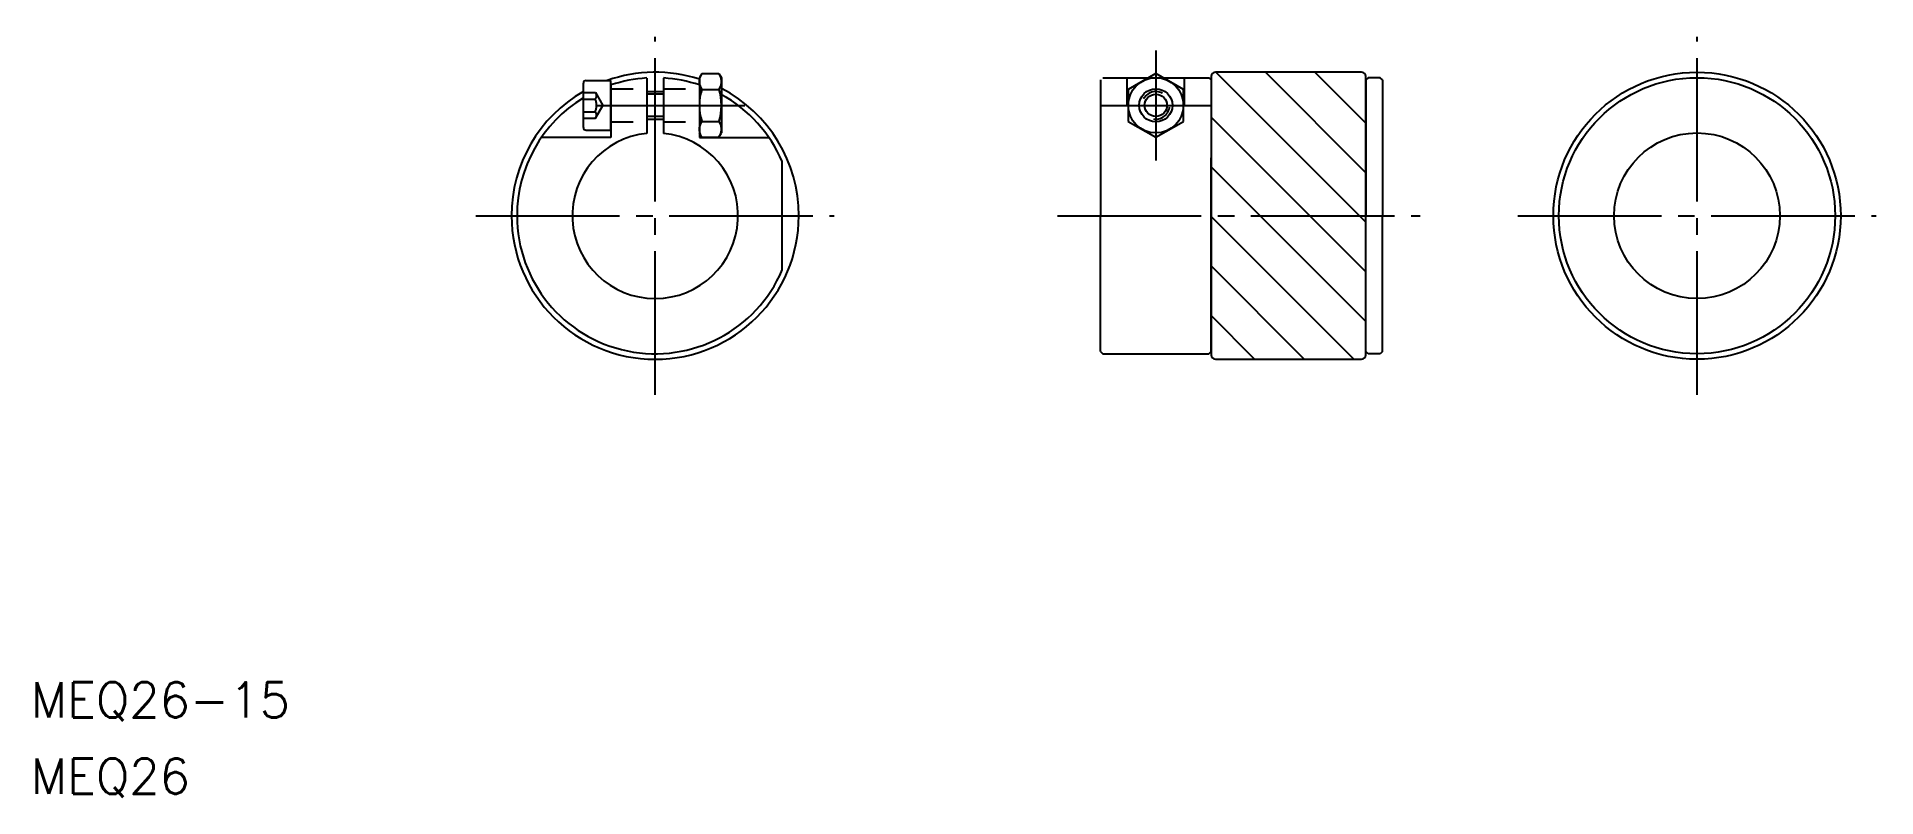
# Model space of a CAD drawing. Extents: x 67 to 233, y 119 to 188.
import ezdxf

# ---------------------------------------------------------------- set-up
doc = ezdxf.new("R2010")
doc.units = 0
doc.linetypes.add('CENTER', pattern=[17.5, 13, -1.5, 1.5, -1.5])
doc.linetypes.add('DASHED', pattern=[3.5, 2, -1.5])
doc.layers.get('0').update_dxf_attribs({"linetype": 'CONTINUOUS'})
doc.layers.add('CENTER', color=1, linetype='CENTER')
doc.layers.add('中心', color=1, linetype='CENTER')
doc.styles.get("Standard").update_dxf_attribs({"font": 'txt.shx', "bigfont": '@extfont2.shx'})

# ---------------------------------------------------------------- blocks, each defined once
blk = doc.blocks.new('*X26')
at = {"color": 0, "linetype": 'CONTINUOUS'}
for p, q in [((124.62, 623.68), (111.62, 636.68)), ((125.21, 627.59), (116.11, 636.68)), ((125.21, 632.08), (120.6, 636.68)), ((120.13, 623.68), (111.21, 632.61)), ((115.64, 623.68), (111.21, 628.12)), ((124.15, 610.68), (111.21, 623.63)), ((125.21, 614.12), (115.64, 623.68)), ((125.21, 618.61), (120.13, 623.68)), ((125.21, 623.1), (124.62, 623.68)), ((119.66, 610.68), (111.21, 619.14)), ((115.17, 610.68), (111.21, 614.65))]:
    blk.add_line(p, q, dxfattribs=at)

msp = doc.modelspace()

# ---------------------------------------------------------------- linework, layer by layer
at = {"color": 7, "linetype": 'CONTINUOUS'}
for p, q in [((186.39, 184.82), (173.19, 184.82)), ((118.49, 183.66), (118.49, 178.92)), ((121.74, 184.29), (121.74, 179.28)), ((123.24, 184.29), (123.24, 179.28)), ((126.49, 183.66), (126.49, 178.92)), ((162.79, 184.12), (162.79, 171.82)), ((162.99, 184.32), (167.12, 184.32)), ((165.19, 181.82), (165.19, 184.32)), ((167.79, 184.7), (165.29, 183.26)), ((165.29, 183.26), (165.29, 180.37)), ((170.29, 183.26), (167.79, 184.7)), ((168.46, 184.32), (172.59, 184.32)), ((170.29, 180.37), (170.29, 183.26)), ((170.39, 181.82), (170.39, 184.32)), ((172.59, 184.32), (172.79, 184.12)), ((172.79, 184.42), (172.79, 159.22)), ((172.79, 184.12), (172.79, 177.08)), ((186.79, 159.22), (186.79, 184.42)), ((186.99, 184.32), (186.79, 184.12)), ((186.79, 184.12), (186.79, 171.82)), ((188.09, 184.32), (186.99, 184.32)), ((188.29, 184.12), (188.09, 184.32)), ((188.29, 184.12), (188.29, 171.82)), ((121.74, 183.07), (123.24, 183.07)), ((118.49, 179.57), (118.49, 180.57)), ((121.74, 180.57), (123.24, 180.57)), ((165.29, 180.37), (167.79, 178.93)), ((118.49, 178.92), (112.2, 178.92)), ((116.24, 179.57), (118.49, 179.57)), ((126.49, 178.92), (132.77, 178.92)), ((133.99, 166.92), (133.99, 176.72)), ((172.79, 159.52), (172.79, 177.08)), ((162.79, 159.52), (162.79, 171.82)), ((186.79, 159.52), (186.79, 171.82)), ((188.29, 159.52), (188.29, 171.82)), ((162.79, 159.52), (162.99, 159.32)), ((162.99, 159.32), (172.59, 159.32)), ((172.59, 159.32), (172.79, 159.52)), ((173.19, 158.82), (186.39, 158.82)), ((186.99, 159.32), (186.79, 159.52)), ((188.09, 159.32), (186.99, 159.32)), ((188.29, 159.52), (188.09, 159.32))]:
    msp.add_line(p, q, dxfattribs=at)
at = {"color": 7}
for p, q in [((115.99, 179.82), (115.99, 183.82)), ((116.24, 184.07), (118.49, 184.07)), ((118.49, 183.07), (118.49, 184.07)), ((126.71, 184.7), (126.49, 184.32)), ((126.49, 184.32), (126.49, 179.32)), ((126.71, 184.7), (128.26, 184.7)), ((126.71, 183.26), (128.26, 183.26)), ((128.26, 184.7), (128.49, 184.32)), ((128.49, 184.32), (128.49, 179.32)), ((118.49, 180.57), (118.49, 183.07)), ((126.71, 180.37), (128.26, 180.37)), ((167.79, 178.93), (170.29, 180.37)), ((126.71, 178.93), (126.49, 179.32)), ((126.71, 178.93), (128.26, 178.93)), ((128.26, 178.93), (128.49, 179.32))]:
    msp.add_line(p, q, dxfattribs=at)
at = {"color": 3, "linetype": 'DASHED'}
for p, q in [((118.49, 183.32), (121.74, 183.32)), ((123.24, 183.32), (126.49, 183.32)), ((167.12, 184.32), (168.46, 184.32)), ((115.99, 182.97), (117.09, 182.97)), ((115.99, 182.39), (117.09, 182.39)), ((117.09, 182.97), (117.75, 181.82)), ((117.09, 180.66), (117.75, 181.82)), ((115.99, 181.24), (117.09, 181.24)), ((115.99, 180.66), (117.09, 180.66)), ((118.49, 180.32), (121.74, 180.32)), ((123.24, 180.32), (126.49, 180.32))]:
    msp.add_line(p, q, dxfattribs=at)
at = {"color": 3, "linetype": 'CONTINUOUS'}
for p, q in [((123.24, 182.82), (121.74, 182.82)), ((123.24, 180.81), (121.74, 180.81))]:
    msp.add_line(p, q, dxfattribs=at)
at = {"color": 7, "linetype": 'CONTINUOUS'}
for centre, radius in [((216.76, 171.82), 13), ((167.79, 181.82), 2.5), ((167.79, 181.82), 1.5), ((216.76, 171.82), 12.5), ((216.76, 171.82), 7.5)]:
    msp.add_circle(centre, radius, dxfattribs=at)
at = {"color": 3, "linetype": 'CONTINUOUS'}
msp.add_circle((167.79, 181.82), 1.01, dxfattribs=at)
at = {"color": 7, "linetype": 'CONTINUOUS'}
for centre, radius, start, end in [((122.49, 171.82), 13, 72.0798, 109.5572), ((173.19, 184.42), 0.4, 90, 180), ((186.39, 184.42), 0.4, 0, 90), ((122.49, 171.82), 12.5, 93.4398, 108.6629), ((122.49, 171.82), 12.5, 71.3371, 86.5602), ((122.49, 171.82), 13, 0, 62.5136), ((122.49, 171.82), 13, 120, 180), ((122.49, 171.82), 12.5, 121.3323, 180), ((122.49, 171.82), 12.5, 23.0739, 61.3146), ((122.49, 171.82), 7.5, 95.7392, 84.2608), ((122.49, 171.82), 13, 180, 0), ((122.49, 171.82), 12.5, 180, 336.9261), ((173.19, 159.22), 0.4, 180, 270), ((186.39, 159.22), 0.4, 270, 0)]:
    msp.add_arc(centre, radius, start, end, dxfattribs=at)
at = {"color": 7}
for centre, radius, start, end in [((116.24, 183.82), 0.25, 90, 180), ((127.76, 183.98), 1.28, 154.4385, 214.4385), ((131.26, 181.82), 4.77, 162.383, 197.617), ((127.21, 183.98), 1.28, 325.5615, 25.5615), ((123.72, 181.82), 4.77, 342.383, 17.617), ((116.24, 179.82), 0.25, 180, 270), ((127.76, 179.65), 1.28, 145.5615, 205.5615), ((127.21, 179.65), 1.28, 334.4385, 34.4385)]:
    msp.add_arc(centre, radius, start, end, dxfattribs=at)
at = {"color": 3, "linetype": 'DASHED'}
for centre, radius, start, end in [((116.72, 182.68), 0.47, 322.1211, 37.8789), ((115.45, 181.82), 1.73, 340.5288, 19.4712), ((167.79, 181.82), 1.25, 260, 170), ((116.72, 180.95), 0.47, 322.1211, 37.8789)]:
    msp.add_arc(centre, radius, start, end, dxfattribs=at)
at = {"layer": 'CENTER', "color": 1, "linetype": 'CENTER'}
for p, q in [((122.49, 155.6), (122.49, 188.03)), ((167.79, 186.8), (167.79, 176.83)), ((117.16, 181.82), (127.84, 181.82)), ((124.39, 181.82), (130.59, 181.82)), ((162.81, 181.82), (172.78, 181.82)), ((106.27, 171.82), (138.7, 171.82)), ((158.9, 171.82), (191.71, 171.82))]:
    msp.add_line(p, q, dxfattribs=at)
at = {"layer": '中心'}
for p, q in [((216.76, 155.6), (216.76, 188.03)), ((200.54, 171.82), (232.97, 171.82))]:
    msp.add_line(p, q, dxfattribs=at)

# ---------------------------------------------------------------- block references
at = {"color": 7, "linetype": 'CONTINUOUS'}
msp.add_blockref('*X26', (61.59, -451.87), dxfattribs=at)

# ---------------------------------------------------------------- texts
for s, p in [('MEQ26-15', (65.99, 126.36)), ('MEQ26', (65.99, 119.45))]:
    msp.add_text(s, height=3.2, dxfattribs=at).set_placement(p)

doc.saveas('drawing.dxf')
